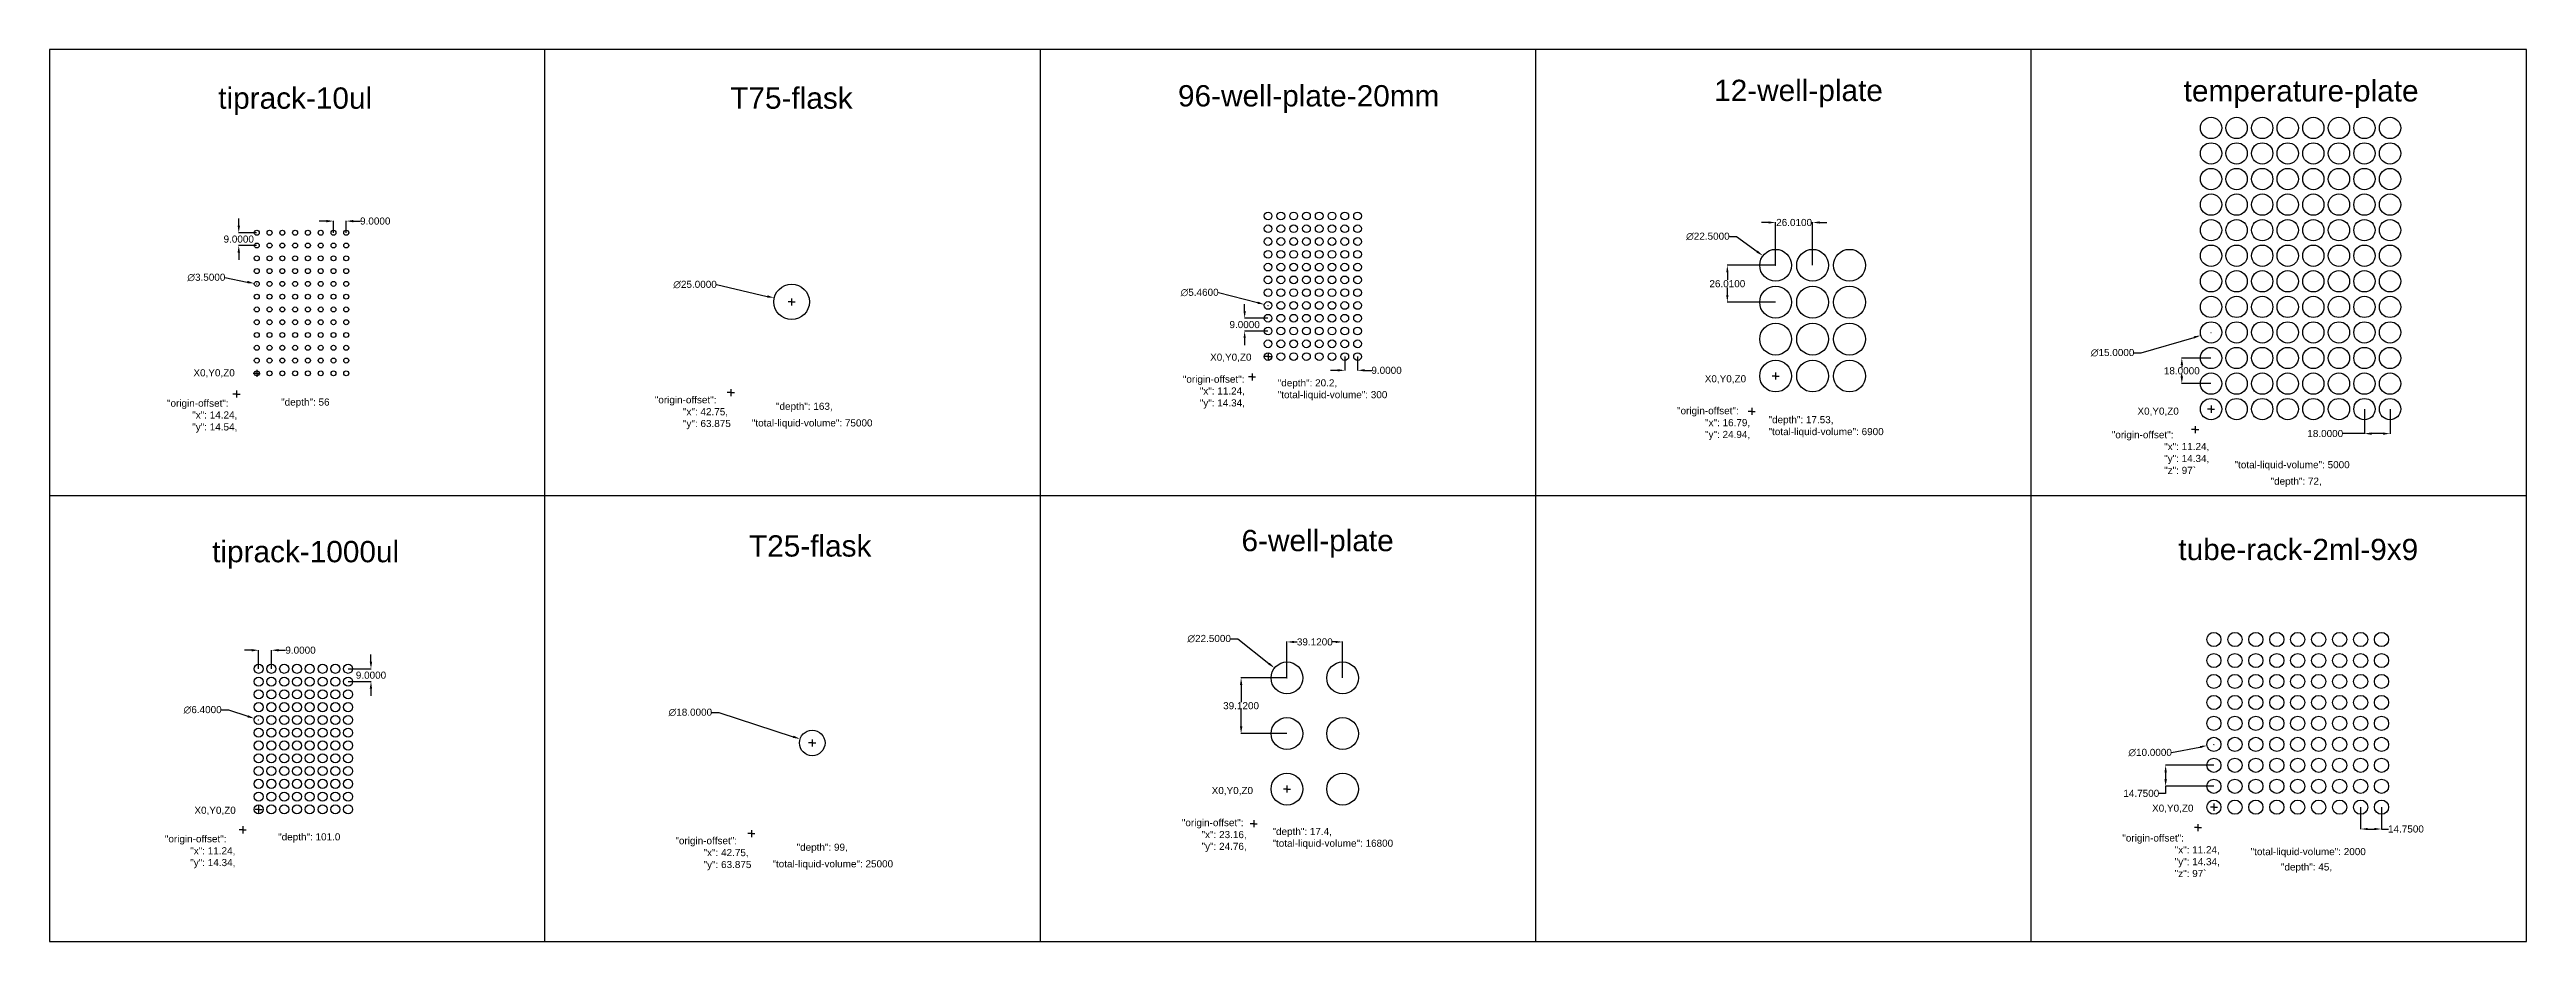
# Model space of a CAD drawing. Header units: millimetres. Extents: x 1085 to 2829, y 156 to 784.
import ezdxf

# ---------------------------------------------------------------- set-up
doc = ezdxf.new("R2010")
doc.units = ezdxf.units.MM
doc.header["$MEASUREMENT"] = 0
doc.styles.get("Standard").update_dxf_attribs({"font": 'arial.ttf'})

msp = doc.modelspace()

# ---------------------------------------------------------------- linework, layer by layer
for p, q in [((1433.9, 783.9), (1085.2, 783.9)), ((1085.2, 783.9), (1085.2, 155.9)), ((1433.9, 155.9), (1433.9, 783.9)), ((1782.7, 783.9), (1433.9, 783.9)), ((1782.7, 155.9), (1782.7, 783.9)), ((2131.4, 783.9), (1782.7, 783.9)), ((2131.4, 155.9), (2131.4, 783.9)), ((2480.1, 783.9), (2131.4, 783.9)), ((2480.1, 155.9), (2480.1, 783.9)), ((2828.8, 783.9), (2480.1, 783.9)), ((2828.8, 155.9), (2828.8, 783.9)), ((1218.4, 659.9), (1218.4, 664.9)), ((1280.1, 663.1), (1275.1, 663.1)), ((1285.1, 654.9), (1285.1, 663.3)), ((1294.1, 654.9), (1294.1, 663.3)), ((1299.1, 663.1), (1304.1, 663.1)), ((1231, 654.9), (1218.3, 654.9)), ((1231, 645.9), (1218.3, 645.9)), ((2267.7, 652.3), (2272.7, 652.3)), ((2272.7, 652.3), (2287.2, 641.6)), ((2295.3, 662.1), (2290.3, 662.1)), ((2300.3, 632.1), (2300.3, 662.3)), ((2326.3, 632.1), (2326.3, 662.3)), ((2331.3, 662.1), (2336.3, 662.1)), ((1218.4, 640.9), (1218.4, 635.9)), ((2300.2, 632), (2266.1, 632)), ((2300.2, 632), (2300.4, 632)), ((2300.3, 631.9), (2300.3, 632.1)), ((1208.7, 623.4), (1224.4, 620.2)), ((1231, 618.9), (1231.1, 618.9)), ((1231.1, 618.8), (1231.1, 619)), ((1554.7, 618.4), (1590.5, 610.1)), ((1908, 612.8), (1935.5, 605.7)), ((2266.3, 627), (2266.3, 621.7)), ((2266.3, 611), (2266.3, 616.4)), ((1607.5, 606.2), (1607.7, 606.2)), ((1607.6, 606.1), (1607.6, 606.2)), ((1942.9, 594.7), (1926.3, 594.7)), ((1926.5, 599.7), (1926.5, 604.7)), ((1942.9, 603.7), (1943.1, 603.7)), ((1943, 603.6), (1943, 603.8)), ((2300.2, 606), (2266.1, 606)), ((1942.9, 585.7), (1926.3, 585.7)), ((1926.5, 580.7), (1926.5, 575.7)), ((2557.6, 570.4), (2594.8, 581.2)), ((2606.7, 584.7), (2606.9, 584.7)), ((2606.8, 584.6), (2606.8, 584.7)), ((1992, 558), (1987, 558)), ((1997, 567.7), (1997, 557.9)), ((2006, 567.7), (2006, 557.9)), ((2011, 558), (2016, 558)), ((2552.6, 570.4), (2557.6, 570.4)), ((2606.7, 566.7), (2586.1, 566.7)), ((2586.2, 561.7), (2586.2, 560.3)), ((2606.7, 548.7), (2586.1, 548.7)), ((2586.2, 553.7), (2586.2, 555)), ((2714.8, 530.6), (2714.8, 513.3)), ((2732.8, 530.6), (2732.8, 513.3)), ((2714.8, 513.5), (2699.3, 513.5)), ((2727.8, 513.5), (2719.8, 513.5)), ((1085.2, 469.9), (1433.9, 469.9)), ((1433.9, 469.9), (1782.7, 469.9)), ((1782.7, 469.9), (2131.4, 469.9)), ((2131.4, 469.9), (2480.1, 469.9)), ((2480.1, 469.9), (2828.8, 469.9)), ((1916.6, 369.1), (1921.6, 369.1)), ((1921.6, 369.1), (1943.6, 351.6)), ((1956.3, 341.5), (1956.3, 367)), ((1961.3, 366.8), (1963.5, 366.8)), ((1990.5, 366.8), (1988.3, 366.8)), ((1995.5, 341.5), (1995.5, 367)), ((1227.4, 361), (1222.4, 361)), ((1232.4, 347.9), (1232.4, 361.1)), ((1241.4, 347.9), (1241.4, 361.1)), ((1246.4, 361), (1251.4, 361)), ((1311.5, 352.9), (1311.5, 357.9)), ((1295.5, 347.9), (1311.6, 347.9)), ((1295.5, 338.9), (1311.6, 338.9)), ((1311.5, 333.9), (1311.5, 328.9)), ((1956.3, 341.5), (1923.8, 341.5)), ((1924, 336.5), (1924, 324.5)), ((1956.2, 341.5), (1956.4, 341.5)), ((1956.3, 341.4), (1956.3, 341.6)), ((1206.2, 319), (1211.2, 319)), ((1211.2, 319), (1224.7, 314.5)), ((1551.4, 317.2), (1556.4, 317.2)), ((1556.4, 317.2), (1608.8, 300.1)), ((1924, 307.3), (1924, 319.3)), ((1232.3, 311.9), (1232.5, 311.9)), ((1232.4, 311.8), (1232.4, 311.9)), ((1956.3, 302.3), (1923.8, 302.3)), ((1622, 295.7), (1622.2, 295.7)), ((1622.1, 295.6), (1622.1, 295.8)), ((2608.8, 280), (2574.7, 280)), ((2579, 288.9), (2599, 292.8)), ((2608.8, 294.6), (2608.8, 294.8)), ((2608.8, 294.7), (2608.9, 294.7)), ((2608.8, 265.2), (2574.7, 265.2)), ((2574.8, 275), (2574.8, 270.2)), ((2574.8, 265.2), (2574.8, 260.2)), ((2574.8, 260.2), (2569.8, 260.2)), ((2712.1, 250.4), (2712.1, 234.9)), ((2726.8, 250.4), (2726.8, 234.9)), ((2717.1, 235.1), (2721.8, 235.1)), ((2726.8, 235.1), (2731.8, 235.1)), ((1085.2, 155.9), (1433.9, 155.9)), ((1433.9, 155.9), (1782.7, 155.9)), ((1782.7, 155.9), (2131.4, 155.9)), ((2131.4, 155.9), (2480.1, 155.9)), ((2480.1, 155.9), (2828.8, 155.9))]:
    msp.add_line(p, q)
at = {"color": 1}
for p, q in [((1607.6, 606.2), (1605.1, 606.2)), ((1607.6, 608.7), (1607.6, 603.7)), ((1607.6, 606.2), (1610.1, 606.2)), ((1231.1, 558.4), (1231.1, 553.4)), ((1943, 567.7), (1940.5, 567.7)), ((1943, 570.2), (1943, 565.2)), ((1943, 567.7), (1945.5, 567.7)), ((1231.1, 555.9), (1228.6, 555.9)), ((1231.1, 555.9), (1233.6, 555.9)), ((2300.3, 554), (2297.8, 554)), ((2300.3, 556.5), (2300.3, 551.5)), ((2300.3, 554), (2302.8, 554)), ((2606.8, 530.7), (2604.3, 530.7)), ((2606.8, 533.2), (2606.8, 528.2)), ((2606.8, 530.7), (2609.3, 530.7)), ((1622.1, 298.2), (1622.1, 293.2)), ((1622.1, 295.7), (1619.6, 295.7)), ((1622.1, 295.7), (1624.6, 295.7)), ((1956.3, 263.2), (1953.8, 263.2)), ((1956.3, 265.7), (1956.3, 260.7)), ((1956.3, 263.2), (1958.8, 263.2)), ((1232.4, 248.9), (1229.9, 248.9)), ((1232.4, 251.4), (1232.4, 246.4)), ((1232.4, 248.9), (1234.9, 248.9)), ((2608.8, 250.5), (2606.3, 250.5)), ((2608.8, 253), (2608.8, 248)), ((2608.8, 250.5), (2611.3, 250.5))]:
    msp.add_line(p, q, dxfattribs=at)
at = {"color": 3}
for p, q in [((1216.8, 541.3), (1214.3, 541.3)), ((1216.8, 543.8), (1216.8, 538.8)), ((1216.8, 541.3), (1219.3, 541.3)), ((1564.8, 542.3), (1562.3, 542.3)), ((1564.8, 544.8), (1564.8, 539.8)), ((1564.8, 542.3), (1567.3, 542.3)), ((1931.7, 553.4), (1929.2, 553.4)), ((1931.7, 555.9), (1931.7, 550.9)), ((1931.7, 553.4), (1934.2, 553.4)), ((2283.5, 529.1), (2281, 529.1)), ((2283.5, 531.6), (2283.5, 526.6)), ((2283.5, 529.1), (2286, 529.1)), ((2595.6, 516.3), (2593.1, 516.3)), ((2595.6, 518.8), (2595.6, 513.8)), ((2595.6, 516.3), (2598.1, 516.3)), ((1221.2, 234.5), (1218.7, 234.5)), ((1221.2, 237), (1221.2, 232)), ((1221.2, 234.5), (1223.7, 234.5)), ((1579.3, 231.9), (1576.8, 231.9)), ((1579.3, 234.4), (1579.3, 229.4)), ((1579.3, 231.9), (1581.8, 231.9)), ((1932.9, 238.8), (1930.4, 238.8)), ((1932.9, 241.3), (1932.9, 236.3)), ((1932.9, 238.8), (1935.4, 238.8)), ((2597.6, 236.1), (2595.1, 236.1)), ((2597.6, 238.6), (2597.6, 233.6)), ((2597.6, 236.1), (2600.1, 236.1))]:
    msp.add_line(p, q, dxfattribs=at)
for centre, radius in [((2606.8, 728.7), 7.5), ((2624.8, 728.7), 7.5), ((2642.8, 728.7), 7.5), ((2660.8, 728.7), 7.5), ((2678.8, 728.7), 7.5), ((2696.8, 728.7), 7.5), ((2714.8, 728.7), 7.5), ((2732.8, 728.7), 7.5), ((2606.8, 710.7), 7.5), ((2624.8, 710.7), 7.5), ((2642.8, 710.7), 7.5), ((2660.8, 710.7), 7.5), ((2678.8, 710.7), 7.5), ((2696.8, 710.7), 7.5), ((2714.8, 710.7), 7.5), ((2732.8, 710.7), 7.5), ((2606.8, 692.7), 7.5), ((2624.8, 692.7), 7.5), ((2642.8, 692.7), 7.5), ((2660.8, 692.7), 7.5), ((2678.8, 692.7), 7.5), ((2696.8, 692.7), 7.5), ((2714.8, 692.7), 7.5), ((2732.8, 692.7), 7.5), ((2606.8, 674.7), 7.5), ((2624.8, 674.7), 7.5), ((2642.8, 674.7), 7.5), ((2660.8, 674.7), 7.5), ((2678.8, 674.7), 7.5), ((2696.8, 674.7), 7.5), ((2714.8, 674.7), 7.5), ((2732.8, 674.7), 7.5), ((1943, 666.7), 2.73), ((1952, 666.7), 2.73), ((1961, 666.7), 2.73), ((1970, 666.7), 2.73), ((1979, 666.7), 2.73), ((1988, 666.7), 2.73), ((1997, 666.7), 2.73), ((2006, 666.7), 2.73), ((2606.8, 656.7), 7.5), ((2624.8, 656.7), 7.5), ((2642.8, 656.7), 7.5), ((2660.8, 656.7), 7.5), ((2678.8, 656.7), 7.5), ((2696.8, 656.7), 7.5), ((2714.8, 656.7), 7.5), ((2732.8, 656.7), 7.5), ((1231.1, 654.9), 1.75), ((1231.1, 645.9), 1.75), ((1240.1, 654.9), 1.75), ((1240.1, 645.9), 1.75), ((1249.1, 654.9), 1.75), ((1249.1, 645.9), 1.75), ((1258.1, 654.9), 1.75), ((1258.1, 645.9), 1.75), ((1267.1, 654.9), 1.75), ((1267.1, 645.9), 1.75), ((1276.1, 654.9), 1.75), ((1276.1, 645.9), 1.75), ((1285.1, 654.9), 1.75), ((1285.1, 645.9), 1.75), ((1294.1, 654.9), 1.75), ((1294.1, 645.9), 1.75), ((1943, 657.7), 2.73), ((1943, 648.7), 2.73), ((1952, 657.7), 2.73), ((1952, 648.7), 2.73), ((1961, 657.7), 2.73), ((1961, 648.7), 2.73), ((1970, 657.7), 2.73), ((1970, 648.7), 2.73), ((1979, 657.7), 2.73), ((1979, 648.7), 2.73), ((1988, 657.7), 2.73), ((1988, 648.7), 2.73), ((1997, 657.7), 2.73), ((1997, 648.7), 2.73), ((2006, 657.7), 2.73), ((2006, 648.7), 2.73), ((2606.8, 638.7), 7.5), ((2624.8, 638.7), 7.5), ((2642.8, 638.7), 7.5), ((2660.8, 638.7), 7.5), ((2678.8, 638.7), 7.5), ((2696.8, 638.7), 7.5), ((2714.8, 638.7), 7.5), ((2732.8, 638.7), 7.5), ((1231.1, 636.9), 1.75), ((1231.1, 627.9), 1.75), ((1240.1, 636.9), 1.75), ((1240.1, 627.9), 1.75), ((1249.1, 636.9), 1.75), ((1249.1, 627.9), 1.75), ((1258.1, 636.9), 1.75), ((1258.1, 627.9), 1.75), ((1267.1, 636.9), 1.75), ((1267.1, 627.9), 1.75), ((1276.1, 636.9), 1.75), ((1276.1, 627.9), 1.75), ((1285.1, 636.9), 1.75), ((1285.1, 627.9), 1.75), ((1294.1, 636.9), 1.75), ((1294.1, 627.9), 1.75), ((1943, 639.7), 2.73), ((1943, 630.7), 2.73), ((1952, 639.7), 2.73), ((1952, 630.7), 2.73), ((1961, 639.7), 2.73), ((1961, 630.7), 2.73), ((1970, 639.7), 2.73), ((1970, 630.7), 2.73), ((1979, 639.7), 2.73), ((1979, 630.7), 2.73), ((1988, 639.7), 2.73), ((1988, 630.7), 2.73), ((1997, 639.7), 2.73), ((1997, 630.7), 2.73), ((2006, 639.7), 2.73), ((2006, 630.7), 2.73), ((2300.3, 632), 11.2), ((2326.3, 632), 11.2), ((2352.3, 632), 11.2), ((2606.8, 620.7), 7.5), ((2624.8, 620.7), 7.5), ((2642.8, 620.7), 7.5), ((2660.8, 620.7), 7.5), ((2678.8, 620.7), 7.5), ((2696.8, 620.7), 7.5), ((2714.8, 620.7), 7.5), ((2732.8, 620.7), 7.5), ((1231.1, 618.9), 1.75), ((1231.1, 609.9), 1.75), ((1240.1, 618.9), 1.75), ((1240.1, 609.9), 1.75), ((1249.1, 618.9), 1.75), ((1249.1, 609.9), 1.75), ((1258.1, 618.9), 1.75), ((1258.1, 609.9), 1.75), ((1267.1, 618.9), 1.75), ((1267.1, 609.9), 1.75), ((1276.1, 618.9), 1.75), ((1276.1, 609.9), 1.75), ((1285.1, 618.9), 1.75), ((1285.1, 609.9), 1.75), ((1294.1, 618.9), 1.75), ((1294.1, 609.9), 1.75), ((1607.6, 606.2), 12.5), ((1943, 621.7), 2.73), ((1943, 612.7), 2.73), ((1952, 621.7), 2.73), ((1952, 612.7), 2.73), ((1961, 621.7), 2.73), ((1961, 612.7), 2.73), ((1970, 621.7), 2.73), ((1970, 612.7), 2.73), ((1979, 621.7), 2.73), ((1979, 612.7), 2.73), ((1988, 621.7), 2.73), ((1988, 612.7), 2.73), ((1997, 621.7), 2.73), ((1997, 612.7), 2.73), ((2006, 621.7), 2.73), ((2006, 612.7), 2.73), ((2300.3, 606), 11.2), ((2326.3, 606), 11.2), ((2352.3, 606), 11.2), ((1231.1, 600.9), 1.75), ((1231.1, 591.9), 1.75), ((1240.1, 600.9), 1.75), ((1240.1, 591.9), 1.75), ((1249.1, 600.9), 1.75), ((1249.1, 591.9), 1.75), ((1258.1, 600.9), 1.75), ((1258.1, 591.9), 1.75), ((1267.1, 600.9), 1.75), ((1267.1, 591.9), 1.75), ((1276.1, 600.9), 1.75), ((1276.1, 591.9), 1.75), ((1285.1, 600.9), 1.75), ((1285.1, 591.9), 1.75), ((1294.1, 600.9), 1.75), ((1294.1, 591.9), 1.75), ((1943, 603.7), 2.73), ((1943, 594.7), 2.73), ((1952, 603.7), 2.73), ((1952, 594.7), 2.73), ((1961, 603.7), 2.73), ((1961, 594.7), 2.73), ((1970, 603.7), 2.73), ((1970, 594.7), 2.73), ((1979, 603.7), 2.73), ((1979, 594.7), 2.73), ((1988, 603.7), 2.73), ((1988, 594.7), 2.73), ((1997, 603.7), 2.73), ((1997, 594.7), 2.73), ((2006, 603.7), 2.73), ((2006, 594.7), 2.73), ((2606.8, 602.7), 7.5), ((2624.8, 602.7), 7.5), ((2642.8, 602.7), 7.5), ((2660.8, 602.7), 7.5), ((2678.8, 602.7), 7.5), ((2696.8, 602.7), 7.5), ((2714.8, 602.7), 7.5), ((2732.8, 602.7), 7.5), ((1231.1, 582.9), 1.75), ((1231.1, 573.9), 1.75), ((1240.1, 582.9), 1.75), ((1240.1, 573.9), 1.75), ((1249.1, 582.9), 1.75), ((1249.1, 573.9), 1.75), ((1258.1, 582.9), 1.75), ((1258.1, 573.9), 1.75), ((1267.1, 582.9), 1.75), ((1267.1, 573.9), 1.75), ((1276.1, 582.9), 1.75), ((1276.1, 573.9), 1.75), ((1285.1, 582.9), 1.75), ((1285.1, 573.9), 1.75), ((1294.1, 582.9), 1.75), ((1294.1, 573.9), 1.75), ((1943, 585.7), 2.73), ((1943, 576.7), 2.73), ((1952, 585.7), 2.73), ((1952, 576.7), 2.73), ((1961, 585.7), 2.73), ((1961, 576.7), 2.73), ((1970, 585.7), 2.73), ((1970, 576.7), 2.73), ((1979, 585.7), 2.73), ((1979, 576.7), 2.73), ((1988, 585.7), 2.73), ((1988, 576.7), 2.73), ((1997, 585.7), 2.73), ((1997, 576.7), 2.73), ((2006, 585.7), 2.73), ((2006, 576.7), 2.73), ((2300.3, 580), 11.2), ((2326.3, 580), 11.2), ((2352.3, 580), 11.2), ((2606.8, 584.7), 7.5), ((2624.8, 584.7), 7.5), ((2642.8, 584.7), 7.5), ((2660.8, 584.7), 7.5), ((2678.8, 584.7), 7.5), ((2696.8, 584.7), 7.5), ((2714.8, 584.7), 7.5), ((2732.8, 584.7), 7.5), ((1231.1, 564.9), 1.75), ((1240.1, 564.9), 1.75), ((1249.1, 564.9), 1.75), ((1258.1, 564.9), 1.75), ((1267.1, 564.9), 1.75), ((1276.1, 564.9), 1.75), ((1285.1, 564.9), 1.75), ((1294.1, 564.9), 1.75), ((1943, 567.7), 2.73), ((1952, 567.7), 2.73), ((1961, 567.7), 2.73), ((1970, 567.7), 2.73), ((1979, 567.7), 2.73), ((1988, 567.7), 2.73), ((1997, 567.7), 2.73), ((2006, 567.7), 2.73), ((2300.3, 554), 11.2), ((2326.3, 554), 11.2), ((2352.3, 554), 11.2), ((2606.8, 566.7), 7.5), ((2624.8, 566.7), 7.5), ((2642.8, 566.7), 7.5), ((2660.8, 566.7), 7.5), ((2678.8, 566.7), 7.5), ((2696.8, 566.7), 7.5), ((2714.8, 566.7), 7.5), ((2732.8, 566.7), 7.5), ((1231.1, 555.9), 1.75), ((1240.1, 555.9), 1.75), ((1249.1, 555.9), 1.75), ((1258.1, 555.9), 1.75), ((1267.1, 555.9), 1.75), ((1276.1, 555.9), 1.75), ((1285.1, 555.9), 1.75), ((1294.1, 555.9), 1.75), ((2606.8, 548.7), 7.5), ((2624.8, 548.7), 7.5), ((2642.8, 548.7), 7.5), ((2660.8, 548.7), 7.5), ((2678.8, 548.7), 7.5), ((2696.8, 548.7), 7.5), ((2714.8, 548.7), 7.5), ((2732.8, 548.7), 7.5), ((2606.8, 530.7), 7.5), ((2624.8, 530.7), 7.5), ((2642.8, 530.7), 7.5), ((2660.8, 530.7), 7.5), ((2678.8, 530.7), 7.5), ((2696.8, 530.7), 7.5), ((2714.8, 530.7), 7.5), ((2732.8, 530.7), 7.5), ((2608.8, 368.5), 5), ((2623.6, 368.5), 5), ((2638.3, 368.5), 5), ((2653.1, 368.5), 5), ((2667.8, 368.5), 5), ((2682.6, 368.5), 5), ((2697.3, 368.5), 5), ((2712.1, 368.5), 5), ((2726.8, 368.5), 5), ((1232.4, 347.9), 3.2), ((1241.4, 347.9), 3.2), ((1250.4, 347.9), 3.2), ((1259.4, 347.9), 3.2), ((1268.4, 347.9), 3.2), ((1277.4, 347.9), 3.2), ((1286.4, 347.9), 3.2), ((1295.4, 347.9), 3.2), ((1956.3, 341.5), 11.2), ((1995.5, 341.5), 11.2), ((2608.8, 353.7), 5), ((2623.6, 353.7), 5), ((2638.3, 353.7), 5), ((2653.1, 353.7), 5), ((2667.8, 353.7), 5), ((2682.6, 353.7), 5), ((2697.3, 353.7), 5), ((2712.1, 353.7), 5), ((2726.8, 353.7), 5), ((1232.4, 338.9), 3.2), ((1232.4, 329.9), 3.2), ((1241.4, 338.9), 3.2), ((1241.4, 329.9), 3.2), ((1250.4, 338.9), 3.2), ((1250.4, 329.9), 3.2), ((1259.4, 338.9), 3.2), ((1259.4, 329.9), 3.2), ((1268.4, 338.9), 3.2), ((1268.4, 329.9), 3.2), ((1277.4, 338.9), 3.2), ((1277.4, 329.9), 3.2), ((1286.4, 338.9), 3.2), ((1286.4, 329.9), 3.2), ((1295.4, 338.9), 3.2), ((1295.4, 329.9), 3.2), ((2608.8, 339), 5), ((2623.6, 339), 5), ((2638.3, 339), 5), ((2653.1, 339), 5), ((2667.8, 339), 5), ((2682.6, 339), 5), ((2697.3, 339), 5), ((2712.1, 339), 5), ((2726.8, 339), 5), ((1232.4, 320.9), 3.2), ((1232.4, 311.9), 3.2), ((1241.4, 320.9), 3.2), ((1241.4, 311.9), 3.2), ((1250.4, 320.9), 3.2), ((1250.4, 311.9), 3.2), ((1259.4, 320.9), 3.2), ((1259.4, 311.9), 3.2), ((1268.4, 320.9), 3.2), ((1268.4, 311.9), 3.2), ((1277.4, 320.9), 3.2), ((1277.4, 311.9), 3.2), ((1286.4, 320.9), 3.2), ((1286.4, 311.9), 3.2), ((1295.4, 320.9), 3.2), ((1295.4, 311.9), 3.2), ((2608.8, 324.2), 5), ((2608.8, 309.5), 5), ((2623.6, 324.2), 5), ((2623.6, 309.5), 5), ((2638.3, 324.2), 5), ((2638.3, 309.5), 5), ((2653.1, 324.2), 5), ((2653.1, 309.5), 5), ((2667.8, 324.2), 5), ((2667.8, 309.5), 5), ((2682.6, 324.2), 5), ((2682.6, 309.5), 5), ((2697.3, 324.2), 5), ((2697.3, 309.5), 5), ((2712.1, 324.2), 5), ((2712.1, 309.5), 5), ((2726.8, 324.2), 5), ((2726.8, 309.5), 5), ((1232.4, 302.9), 3.2), ((1232.4, 293.9), 3.2), ((1241.4, 302.9), 3.2), ((1241.4, 293.9), 3.2), ((1250.4, 302.9), 3.2), ((1250.4, 293.9), 3.2), ((1259.4, 302.9), 3.2), ((1259.4, 293.9), 3.2), ((1268.4, 302.9), 3.2), ((1268.4, 293.9), 3.2), ((1277.4, 302.9), 3.2), ((1277.4, 293.9), 3.2), ((1286.4, 302.9), 3.2), ((1286.4, 293.9), 3.2), ((1295.4, 302.9), 3.2), ((1295.4, 293.9), 3.2), ((1622.1, 295.7), 9), ((1956.3, 302.3), 11.2), ((1995.5, 302.3), 11.2), ((2608.8, 294.7), 5), ((2623.6, 294.7), 5), ((2638.3, 294.7), 5), ((2653.1, 294.7), 5), ((2667.8, 294.7), 5), ((2682.6, 294.7), 5), ((2697.3, 294.7), 5), ((2712.1, 294.7), 5), ((2726.8, 294.7), 5), ((1232.4, 284.9), 3.2), ((1232.4, 275.9), 3.2), ((1241.4, 284.9), 3.2), ((1241.4, 275.9), 3.2), ((1250.4, 284.9), 3.2), ((1250.4, 275.9), 3.2), ((1259.4, 284.9), 3.2), ((1259.4, 275.9), 3.2), ((1268.4, 284.9), 3.2), ((1268.4, 275.9), 3.2), ((1277.4, 284.9), 3.2), ((1277.4, 275.9), 3.2), ((1286.4, 284.9), 3.2), ((1286.4, 275.9), 3.2), ((1295.4, 284.9), 3.2), ((1295.4, 275.9), 3.2), ((2608.8, 280), 5), ((2623.6, 280), 5), ((2638.3, 280), 5), ((2653.1, 280), 5), ((2667.8, 280), 5), ((2682.6, 280), 5), ((2697.3, 280), 5), ((2712.1, 280), 5), ((2726.8, 280), 5), ((1232.4, 266.9), 3.2), ((1241.4, 266.9), 3.2), ((1250.4, 266.9), 3.2), ((1259.4, 266.9), 3.2), ((1268.4, 266.9), 3.2), ((1277.4, 266.9), 3.2), ((1286.4, 266.9), 3.2), ((1295.4, 266.9), 3.2), ((1956.3, 263.2), 11.2), ((1995.5, 263.2), 11.2), ((2608.8, 265.2), 5), ((2623.6, 265.2), 5), ((2638.3, 265.2), 5), ((2653.1, 265.2), 5), ((2667.8, 265.2), 5), ((2682.6, 265.2), 5), ((2697.3, 265.2), 5), ((2712.1, 265.2), 5), ((2726.8, 265.2), 5), ((1232.4, 257.9), 3.2), ((1232.4, 248.9), 3.2), ((1241.4, 257.9), 3.2), ((1241.4, 248.9), 3.2), ((1250.4, 257.9), 3.2), ((1250.4, 248.9), 3.2), ((1259.4, 257.9), 3.2), ((1259.4, 248.9), 3.2), ((1268.4, 257.9), 3.2), ((1268.4, 248.9), 3.2), ((1277.4, 257.9), 3.2), ((1277.4, 248.9), 3.2), ((1286.4, 257.9), 3.2), ((1286.4, 248.9), 3.2), ((1295.4, 257.9), 3.2), ((1295.4, 248.9), 3.2), ((2608.8, 250.5), 5), ((2623.6, 250.5), 5), ((2638.3, 250.5), 5), ((2653.1, 250.5), 5), ((2667.8, 250.5), 5), ((2682.6, 250.5), 5), ((2697.3, 250.5), 5), ((2712.1, 250.5), 5), ((2726.8, 250.5), 5)]:
    msp.add_circle(centre, radius)
for points in [[(1280.1, 663.9), (1280.1, 662.2), (1285.1, 663.1)], [(1299.1, 663.9), (1299.1, 662.2), (1294.1, 663.1)], [(2295.3, 662.9), (2295.3, 661.3), (2300.3, 662.1)], [(2331.3, 662.9), (2331.3, 661.3), (2326.3, 662.1)], [(1217.6, 659.9), (1219.3, 659.9), (1218.4, 654.9)], [(1217.6, 640.9), (1219.3, 640.9), (1218.4, 645.9)], [(2265.5, 627), (2267.1, 627), (2266.3, 632)], [(2287.7, 642.3), (2286.7, 641), (2291.2, 638.7)], [(1224.6, 621.1), (1224.3, 619.4), (1229.3, 619.2)], [(1590.7, 610.9), (1590.4, 609.3), (1595.4, 609)], [(2265.5, 611), (2267.1, 611), (2266.3, 606)], [(1925.7, 599.7), (1927.3, 599.7), (1926.5, 594.7)], [(1935.7, 606.5), (1935.3, 604.9), (1940.3, 604.4)], [(1925.7, 580.7), (1927.3, 580.7), (1926.5, 585.7)], [(2594.6, 582), (2595, 580.4), (2599.6, 582.6)], [(1992, 558.9), (1992, 557.2), (1997, 558)], [(2011, 558.9), (2011, 557.2), (2006, 558)], [(2585.4, 561.7), (2587.1, 561.7), (2586.2, 566.7)], [(2585.4, 553.7), (2587.1, 553.7), (2586.2, 548.7)], [(2719.8, 514.3), (2719.8, 512.6), (2714.8, 513.5)], [(2727.8, 514.3), (2727.8, 512.6), (2732.8, 513.5)], [(1961.3, 367.6), (1961.3, 366), (1956.3, 366.8)], [(1990.5, 367.6), (1990.5, 366), (1995.5, 366.8)], [(1227.4, 361.8), (1227.4, 360.1), (1232.4, 361)], [(1246.4, 361.8), (1246.4, 360.1), (1241.4, 361)], [(1310.6, 352.9), (1312.3, 352.9), (1311.5, 347.9)], [(1944.1, 352.2), (1943.1, 350.9), (1947.5, 348.5)], [(1310.6, 333.9), (1312.3, 333.9), (1311.5, 338.9)], [(1923.2, 336.5), (1924.9, 336.5), (1924, 341.5)], [(1224.9, 315.3), (1224.4, 313.7), (1229.4, 312.9)], [(1609, 300.9), (1608.5, 299.3), (1613.5, 298.5)], [(1923.2, 307.3), (1924.9, 307.3), (1924, 302.3)], [(2574, 275), (2575.7, 275), (2574.8, 280)], [(2598.9, 293.6), (2599.2, 292), (2603.9, 293.8)], [(2574, 270.2), (2575.7, 270.2), (2574.8, 265.2)], [(2717.1, 235.9), (2717.1, 234.3), (2712.1, 235.1)], [(2721.8, 235.9), (2721.8, 234.3), (2726.8, 235.1)]]:
    msp.add_solid(points)

# ---------------------------------------------------------------- texts
for s, height, p in [('tiprack-10ul', 15, (1204, 742.2)), ('T75-flask', 15, (1564.4, 742.2)), ('96-well-plate-20mm', 15, (1879.6, 743.8)), ('12-well-plate', 15, (2257, 747.6)), ('temperature-plate', 15, (2587.5, 747.3)), ('X0,Y0,Z0', 5, (1186.5, 553.8)), ('X0,Y0,Z0', 5, (1902.2, 564.8)), ('"origin-offset":', 5, (1883, 549.3)), ('      "x": 11.24,', 5, (1883.3, 541)), ('"depth": 20.2,', 5, (1949.8, 546.7)), ('"total-liquid-volume": 300', 5, (1949.8, 538.4)), ('X0,Y0,Z0', 5, (2250.4, 549.6)), ('"origin-offset":', 5, (1167.9, 532.4)), ('         "x": 14.24,', 5, (1168.2, 524.1)), (' "depth": 56', 5, (1246.3, 533.2)), ('"origin-offset":', 5, (1511.3, 534.8)), ('          "x": 42.75,', 5, (1511.7, 526.4)), ('          "y": 63.875', 5, (1511.7, 518.1)), ('"total-liquid-volume": 75000', 5, (1579.6, 518.5)), ('"depth": 163,', 5, (1596.6, 530.2)), ('      "y": 14.34,', 5, (1883.3, 532.6)), ('"origin-offset":', 5, (2230.9, 527.1)), ('          "x": 16.79,', 5, (2231.2, 518.7)), ('"depth": 17.53,', 5, (2295.3, 520.8)), ('X0,Y0,Z0', 5, (2555, 526.8)), ('         "y": 14.54,', 5, (1168.2, 515.7)), ('          "y": 24.94,', 5, (2231.2, 510.4)), ('"total-liquid-volume": 6900', 5, (2295.3, 512.4)), (' "origin-offset":', 5, (2535, 510.2)), ('                    "x": 11.24,', 5, (2535, 501.9)), ('                    "y": 14.34,', 5, (2535, 493.5)), ('                    "z": 97`', 5, (2535, 485.1)), (' "total-liquid-volume": 5000', 5, (2621.4, 489.1)), ('"depth": 72,', 5, (2648.7, 477.5)), ('tiprack-1000ul', 15, (1199.7, 422.9)), ('T25-flask', 15, (1577.6, 426.9)), ('6-well-plate', 15, (1924.3, 430.7)), ('tube-rack-2ml-9x9', 15, (2583.8, 424.4)), ('X0,Y0,Z0', 5, (1903.3, 259.7)), ('X0,Y0,Z0', 5, (1187.2, 245.8)), ('X0,Y0,Z0', 5, (2565.3, 247.3)), ('"origin-offset":', 5, (1166.4, 225.7)), (' "depth": 101.0', 5, (1244.2, 227.1)), ('"origin-offset":', 5, (1525.8, 224.4)), ('"origin-offset":', 5, (1882.3, 237.1)), ('       "x": 23.16,', 5, (1882.6, 228.7)), ('"depth": 17.4,', 5, (1946.1, 230.9)), ('"total-liquid-volume": 16800', 5, (1946.1, 222.6)), (' "origin-offset":', 5, (2542.4, 226.3)), ('         "x": 11.24,', 5, (1166.8, 217.3)), ('         "y": 14.34,', 5, (1166.8, 209)), ('          "x": 42.75,', 5, (1526.2, 216)), ('          "y": 63.875', 5, (1526.2, 207.6)), ('"total-liquid-volume": 25000', 5, (1594.1, 208.1)), ('"depth": 99,', 5, (1611.1, 219.8)), ('       "y": 24.76,', 5, (1882.6, 220.4)), ('                    "x": 11.24,', 5, (2542.4, 218)), ('                    "y": 14.34,', 5, (2542.4, 209.6)), ('"total-liquid-volume": 2000', 5, (2634.7, 216.7)), ('  "depth": 45,', 5, (2652.1, 205.9)), ('                    "z": 97`', 5, (2542.4, 201.3))]:
    msp.add_text(s, height=height).set_placement(p)
at = {"char_height": 5, "attachment_point": 5}
for s, insert in [('\\A1;9.0000', (1314.5, 663.1)), ('\\A1;26.0100', (2313.3, 662.1)), ('\\A1;9.0000', (1218.4, 650.4)), ('\\A1;∅22.5000', (2252.6, 652.3)), ('\\A1;∅3.5000', (1195.6, 623.4)), ('\\A1;∅25.0000', (1539.6, 618.4)), ('\\A1;∅5.4600', (1894.8, 612.8)), ('\\A1;26.0100', (2266.3, 619)), ('\\A1;9.0000', (1926.5, 590.2)), ('\\A1;9.0000', (2026.4, 558)), ('\\A1;∅15.0000', (2537.5, 570.4)), ('\\A1;18.0000', (2586.2, 557.7)), ('\\A1;18.0000', (2687.2, 513.5)), ('\\A1;∅22.5000', (1901.5, 369.1)), ('\\A1;39.1200', (1975.9, 366.8)), ('\\A1;9.0000', (1261.9, 361)), ('\\A1;9.0000', (1311.5, 343.4)), ('\\A1;∅6.4000', (1193, 319)), ('\\A1;∅18.0000', (1536.3, 317.2)), ('\\A1;39.1200', (1924, 321.9)), ('\\A1;∅10.0000', (2563.9, 288.9)), ('\\A1;14.7500', (2557.7, 260.2)), ('\\A1;14.7500', (2744, 235.1))]:
    msp.add_mtext(s, dxfattribs=dict(at, insert=insert))

doc.saveas('drawing.dxf')
